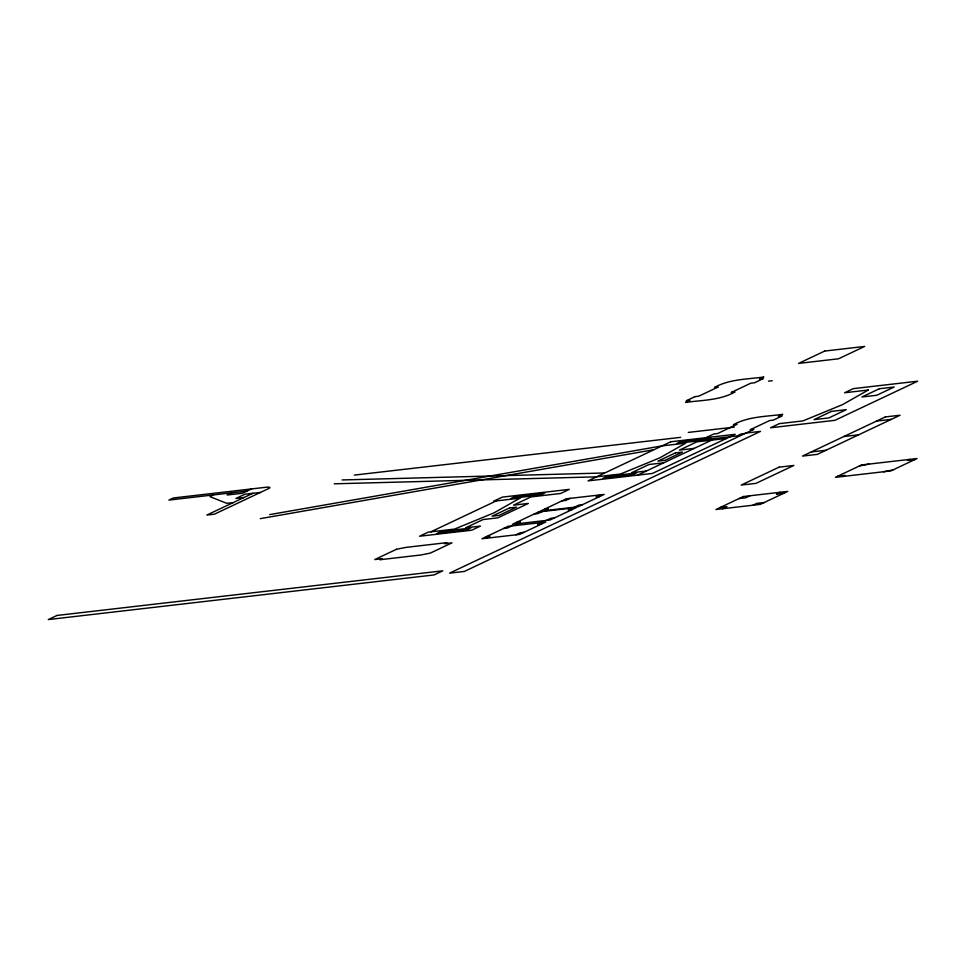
<?xml version="1.0" encoding="UTF-8"?>
<svg xmlns="http://www.w3.org/2000/svg" width="966" height="966" viewBox="0 0 966 966"><rect width="100%" height="100%" fill="white"/><g stroke="black" fill="none" stroke-linecap="round" stroke-linejoin="round"><path stroke-width="1.45" d="M213.281 494.942L210.045 496.693L226.672 503.286L232.951 502.718M231.804 492.805L227.119 495.015L242.454 493.24L251.595 488.917M252.887 493.288L206.821 515.071L214.392 514.202L268.657 488.542A8.972 1.34 -12 0 0 265.541 487.311L173.337 497.973L168.893 500.086L247.139 491.03M430.872 531.831L496.198 500.931M485.584 538.328L489.943 536.275L486.248 536.698M511.726 525.975L507.367 528.028L503.672 528.462M516.073 523.91L520.433 521.857L516.738 522.28M542.216 511.557L537.857 513.61L534.162 514.045M543.955 510.724L548.314 508.671L544.607 509.094M570.085 498.371L565.738 500.436L562.031 500.859M733.375 424.738C748.433 416.406 765.929 416.636 782.714 414.366L778.355 416.431L782.049 415.996L773.343 420.113L769.648 420.548L750.123 429.773L753.83 429.351L449.564 573.14L464.368 571.437L760.544 431.379L745.752 433.082M737.082 424.315L717.569 433.541L713.862 433.975L705.156 438.093L708.851 437.658L704.504 439.723L737.058 435.956L741.417 433.891L745.112 433.468M637.632 475.151L711.688 440.134M515.929 534.814L520.288 532.761L523.983 532.326M542.071 522.461L537.712 524.526L541.407 524.091M546.418 520.396L550.777 518.344L554.472 517.909M572.56 508.044L568.201 510.096L571.896 509.674M574.299 507.222L578.658 505.158L582.353 504.735M600.429 494.858L596.07 496.922L599.777 496.488M722.58 508.732L726.939 506.667L720.274 507.44M750.027 495.751L745.667 497.816L739.002 498.589M752.925 505.218L756.849 503.371L764.251 502.513M780.371 492.249L776.447 494.097L783.849 493.24M842.799 476.467L844.984 475.429L837.582 476.286M868.941 464.103L859.354 465.986M883.504 471.758L893.079 469.874M909.646 459.393L907.46 460.432L914.862 459.575M269.659 514.612L662.096 445.881L685.775 443.14L659.923 457.799L620.438 474.028L596.759 476.769M260.24 518.657L652.678 449.915M768.525 381.159L772.232 380.737M688.311 432.418L734.196 427.117M354.329 475.103L680.692 437.344M726.48 438.431L696.872 441.848L679.448 450.096L694.264 448.381M876.548 421.067L891.352 419.353M260.446 492.418L244.917 494.218L235.885 498.48L243.855 497.562M843.886 436.511L858.689 434.797M663.775 462.799L648.959 464.513L631.535 472.748L646.351 471.034M811.223 451.955L826.015 450.253M342.073 479.957L603.847 473.002M334.248 483.809L596.022 476.854M519.889 498.19L494.024 512.849L454.551 529.09L428.276 532.121L419.57 536.239L471.734 530.213L480.452 526.084L465.648 527.798L483.072 519.563L497.876 517.848L528.366 503.431L513.562 505.146L530.986 496.91L560.582 493.481L569.3 489.364L502.32 497.116L493.614 501.233L519.889 498.19M868.289 390.022L842.424 404.682L802.951 420.91L779.272 423.651L770.554 427.769L834.938 420.319L917.7 381.196L853.316 388.634L844.61 392.764L868.289 390.022M57.006 615.451L48.3 619.568L434.06 574.939L442.766 570.821L57.006 615.451M694.989 396.64L686.283 400.757L689.978 400.335L685.618 402.387C702.403 400.117 719.899 400.347 734.957 392.015L731.25 392.45L750.763 383.212L754.47 382.79L763.176 378.672L759.481 379.095L763.84 377.042C747.056 379.312 729.559 379.083 714.502 387.414L718.209 386.98L698.696 396.217L694.989 396.64M396.519 549.256L374.748 559.555L382.15 558.698L379.964 559.725L420.669 555.015L430.244 553.132L452.028 542.832L444.626 543.689L446.799 542.663L406.094 547.372L396.519 549.256M441.16 531.457L437.018 533.413L466.626 529.984L470.768 528.028L441.16 531.457M515.204 496.439L511.074 498.396L540.67 494.966L544.812 493.01L515.204 496.439M824.71 351.056L798.58 363.409L838.536 358.784L864.667 346.432L824.71 351.056M509.517 507.947L492.092 516.182L499.12 515.373L516.544 507.138L509.517 507.947M670.802 441.764L588.053 480.887L652.436 473.437L735.186 434.314L670.802 441.764M607.059 476.395L602.917 478.351L632.513 474.934L636.654 472.978L607.059 476.395M681.102 441.39L676.961 443.346L706.569 439.916L710.698 437.96L681.102 441.39M508.019 526.398L481.889 538.762L519.636 534.391L545.766 522.026L508.019 526.398M538.509 511.98L512.378 524.345L550.125 519.974L576.255 507.609L538.509 511.98M566.39 498.794L540.26 511.159L577.994 506.788L604.136 494.435L566.39 498.794M675.403 452.897L657.991 461.132L665.019 460.323L682.443 452.076L675.403 452.897M831.472 411.395L814.048 419.63L828.852 417.916L846.276 409.681L831.472 411.395M879.386 388.73L861.962 396.978L876.766 395.263L894.19 387.016L879.386 388.73M779.091 467.158L741.188 485.077L755.992 483.362L793.883 465.443L779.091 467.158M885.267 416.95L802.505 456.085L817.308 454.37L900.058 415.235L885.267 416.95M743.361 496.524L715.927 509.505L760.327 504.361L787.761 491.392L743.361 496.524M861.539 464.96L835.409 477.325L890.906 470.901L917.036 458.536L861.539 464.96"/></g></svg>
